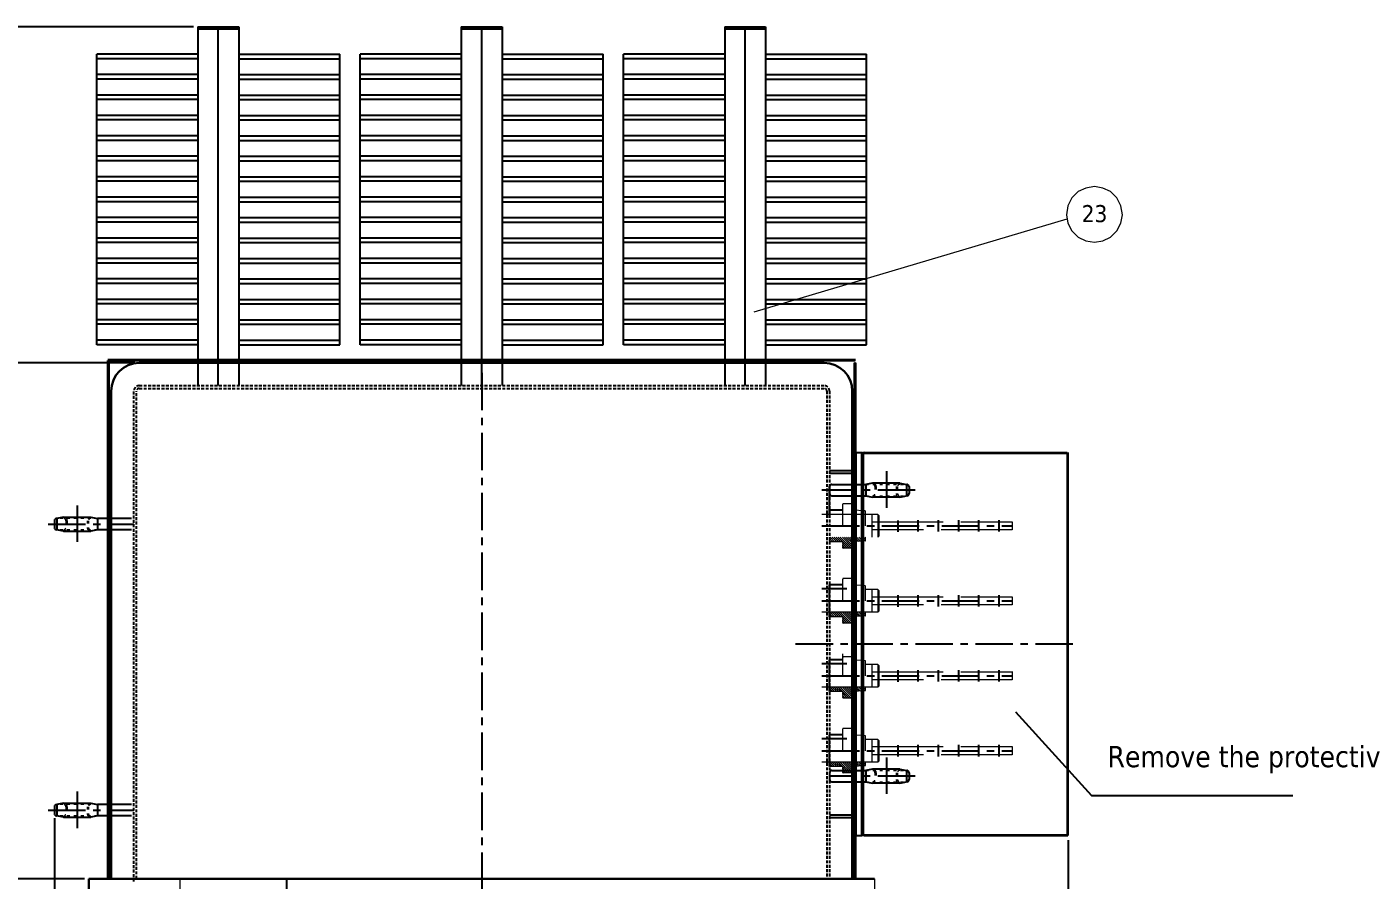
# Model space of a CAD drawing. Header units: millimetres. Extents: x 97339 to 122350, y -311274 to -152040.
# Drawn here: x 110695 to 113657, y -157372 to -155493 of the extents above; entities that cross this region are included whole.
import ezdxf

# ---------------------------------------------------------------- set-up
doc = ezdxf.new("R2010")
doc.units = ezdxf.units.MM
doc.header["$LTSCALE"] = 13
for name, pattern in [('ACAD_ISO02W100', [15, 12, -3]), ('ACAD_ISO03W100', [1.18, 0.47, -0.71]), ('CENTER', [50.8, 31.75, -6.35, 6.35, -6.35]), ('CENTERX2', [101.6, 63.5, -12.7, 12.7, -12.7]), ('DASHED', [0.75, 0.5, -0.25])]:
    doc.linetypes.add(name, pattern=pattern)
doc.layers.get('0').update_dxf_attribs({"color": 1, "linetype": 'CENTER'})
for name, color, linetype in [('1', 4, 'Continuous'), ('4虚线层', 6, 'DASHED'), ('粗实线', 4, 'Continuous')]:
    doc.layers.add(name, color=color, linetype=linetype)
doc.layers.add('标注、文本', color=3, linetype='Continuous', lineweight=25)
doc.layers.add('铁心', color=3, linetype='Continuous', lineweight=0)
doc.styles.get("Standard").update_dxf_attribs({"font": 'gbenor.shx', "bigfont": 'gbcbig.shx'})
doc.styles.add('Tahoma$001', font='tahoma.ttf', dxfattribs={"height": 2.159784})
doc.dimstyles.new('1-15', dxfattribs={"dimscale": 20, "dimtxt": 3.5, "dimasz": 2, "dimexe": 1.5, "dimexo": 0.5, "dimgap": 0.5, "dimtad": 1, "dimtoh": 1, "dimdec": 1, "dimdsep": 46, "dimtxsty": 'Standard', "dimcen": 2.5, "dimclrd": 3, "dimclre": 3, "dimclrt": 3, "dimadec": 0, "dimazin": 2, "dimtfac": 1, "dimtdec": 1, "dimtmove": 0, "dimatfit": 2, "dimfxl": 1, "dimarcsym": 0})

# ---------------------------------------------------------------- blocks, each defined once
blk = doc.blocks.new('*D567')
at = {"layer": 'Defpoints', "color": 0, "transparency": 16777216}
for p in [(110622.7, -157368.6), (110831.1, -157368.6), (110831.1, -157893.6)]:
    blk.add_point(p, dxfattribs=at)
at = {"layer": '标注、文本', "color": 3, "lineweight": -2, "transparency": 16777216}
for p, q in [((110821.1, -157368.6), (110592.7, -157368.6)), ((110622.7, -157853.6), (110622.7, -157408.6)), ((110821.1, -157893.6), (110592.7, -157893.6))]:
    blk.add_line(p, q, dxfattribs=at)
at = {"layer": '标注、文本', "color": 3, "transparency": 16777216}
for points in [[(110616.1, -157408.6), (110629.4, -157408.6), (110622.7, -157368.6)], [(110616.1, -157853.6), (110629.4, -157853.6), (110622.7, -157893.6)]]:
    blk.add_solid(points, dxfattribs=at)
at = {"layer": '标注、文本', "color": 3, "transparency": 16777216, "insert": (110577.7, -157631.1), "char_height": 70, "attachment_point": 5, "rotation": 90}
blk.add_mtext('525', dxfattribs=at)
blk = doc.blocks.new('*D568')
at = {"layer": 'Defpoints', "color": 0, "transparency": 16777216}
for p in [(110622.7, -156232.6), (110942.1, -156232.6), (110831.1, -157368.6)]:
    blk.add_point(p, dxfattribs=at)
at = {"layer": '标注、文本', "color": 3, "lineweight": -2, "transparency": 16777216}
for p, q in [((110932.1, -156232.6), (110592.7, -156232.6)), ((110622.7, -157328.6), (110622.7, -156272.6)), ((110821.1, -157368.6), (110592.7, -157368.6))]:
    blk.add_line(p, q, dxfattribs=at)
at = {"layer": '标注、文本', "color": 3, "transparency": 16777216}
for points in [[(110616.1, -156272.6), (110629.4, -156272.6), (110622.7, -156232.6)], [(110616.1, -157328.6), (110629.4, -157328.6), (110622.7, -157368.6)]]:
    blk.add_solid(points, dxfattribs=at)
at = {"layer": '标注、文本', "color": 3, "transparency": 16777216, "insert": (110577.7, -156800.6), "char_height": 70, "attachment_point": 5, "rotation": 90}
blk.add_mtext('1136', dxfattribs=at)
blk = doc.blocks.new('*D569')
at = {"layer": 'Defpoints', "color": 0, "transparency": 16777216}
for p in [(110436.3, -155492.6), (111071.1, -155492.6), (110831.1, -157893.6)]:
    blk.add_point(p, dxfattribs=at)
at = {"layer": '标注、文本', "color": 3, "lineweight": -2, "transparency": 16777216}
for p, q in [((111061.1, -155492.6), (110406.3, -155492.6)), ((110436.3, -157853.6), (110436.3, -155532.6)), ((110821.1, -157893.6), (110406.3, -157893.6))]:
    blk.add_line(p, q, dxfattribs=at)
at = {"layer": '标注、文本', "color": 3, "transparency": 16777216}
for points in [[(110429.6, -155532.6), (110443, -155532.6), (110436.3, -155492.6)], [(110429.6, -157853.6), (110443, -157853.6), (110436.3, -157893.6)]]:
    blk.add_solid(points, dxfattribs=at)
at = {"layer": '标注、文本', "color": 3, "transparency": 16777216, "insert": (110391.3, -156693.1), "char_height": 70, "attachment_point": 5, "rotation": 90}
blk.add_mtext('2391', dxfattribs=at)
blk = doc.blocks.new('*D573')
at = {"layer": 'Defpoints', "color": 0, "transparency": 16777216}
for p in [(110755.1, -157225.1), (112987.1, -157273.6), (112987.1, -158245.2)]:
    blk.add_point(p, dxfattribs=at)
at = {"layer": '标注、文本', "color": 3, "lineweight": -2, "transparency": 16777216}
for p, q in [((110755.1, -157235.1), (110755.1, -158275.2)), ((112987.1, -157283.6), (112987.1, -158275.2)), ((110795.1, -158245.2), (112947.1, -158245.2))]:
    blk.add_line(p, q, dxfattribs=at)
at = {"layer": '标注、文本', "color": 3, "transparency": 16777216}
for points in [[(110795.1, -158238.6), (110795.1, -158251.9), (110755.1, -158245.2)], [(112947.1, -158238.6), (112947.1, -158251.9), (112987.1, -158245.2)]]:
    blk.add_solid(points, dxfattribs=at)
at = {"layer": '标注、文本', "color": 3, "transparency": 16777216, "insert": (111871.1, -158200.2), "char_height": 70, "attachment_point": 5}
blk.add_mtext('2280', dxfattribs=at)

msp = doc.modelspace()

# ---------------------------------------------------------------- hatches: boundary and pattern name
at = {"linetype": 'ACAD_ISO02W100', "lineweight": 13}
h = msp.add_hatch(dxfattribs=at)
h.set_pattern_fill('ANSI31', color=2, angle=270, style=0)
h.set_pattern_definition([(315, (112145.196, -156307.5034), (2.245064, 2.245064), [])])
edge = h.paths.add_edge_path(flags=0)
edge.add_line((112461.078, -156616.608), (112503.857, -156616.608))
edge.add_line((112503.857, -156616.608), (112541.077, -156616.608))
edge.add_line((112541.077, -156616.608), (112541.077, -156623.673))
edge.add_arc((112540.077, -156623.673), 1, -86.185925, 0, ccw=False)
edge.add_line((112540.143, -156624.671), (112512.01, -156626.546))
edge.add_arc((112512.077, -156627.544), 1, 93.814075, 180)
edge.add_line((112511.077, -156627.544), (112511.077, -156639.609))
edge.add_arc((112510.077, -156639.609), 1, 270, 360, ccw=False)
edge.add_line((112510.077, -156640.609), (112492.077, -156640.609))
edge.add_arc((112492.077, -156639.609), 1, 180, 270, ccw=False)
edge.add_line((112491.077, -156639.609), (112491.077, -156637.124))
edge.add_line((112491.077, -156637.124), (112492.014, -156636.21))
edge.add_line((112492.014, -156636.21), (112491.077, -156635.383))
edge.add_line((112491.077, -156635.383), (112491.077, -156633.142))
edge.add_line((112491.077, -156633.142), (112492.014, -156632.228))
edge.add_line((112492.014, -156632.228), (112491.077, -156631.401))
edge.add_line((112491.077, -156631.401), (112491.077, -156630.205))
edge.add_line((112491.077, -156630.205), (112492.014, -156629.291))
edge.add_line((112492.014, -156629.291), (112491.077, -156628.464))
edge.add_line((112491.077, -156628.464), (112491.077, -156627.609))
edge.add_arc((112490.077, -156627.609), 1, 0.000001, 90)
edge.add_line((112490.077, -156626.609), (112462.079, -156626.609))
edge.add_arc((112462.079, -156625.609), 1, 180.00291, 270.00291, ccw=False)
edge.add_line((112461.079, -156625.609), (112461.078, -156616.608))
h = msp.add_hatch(dxfattribs=at)
h.set_pattern_fill('ANSI31', color=2, angle=270, style=0)
h.set_pattern_definition([(315, (112145.196, -156472.5034), (2.245064, 2.245064), [])])
edge = h.paths.add_edge_path(flags=0)
edge.add_line((112461.078, -156781.608), (112503.857, -156781.608))
edge.add_line((112503.857, -156781.608), (112541.077, -156781.608))
edge.add_line((112541.077, -156781.608), (112541.077, -156788.673))
edge.add_arc((112540.077, -156788.673), 1, -86.185925, 0, ccw=False)
edge.add_line((112540.143, -156789.671), (112512.01, -156791.546))
edge.add_arc((112512.077, -156792.544), 1, 93.814075, 180)
edge.add_line((112511.077, -156792.544), (112511.077, -156804.609))
edge.add_arc((112510.077, -156804.609), 1, 270, 360, ccw=False)
edge.add_line((112510.077, -156805.609), (112492.077, -156805.609))
edge.add_arc((112492.077, -156804.609), 1, 180, 270, ccw=False)
edge.add_line((112491.077, -156804.609), (112491.077, -156802.124))
edge.add_line((112491.077, -156802.124), (112492.014, -156801.21))
edge.add_line((112492.014, -156801.21), (112491.077, -156800.383))
edge.add_line((112491.077, -156800.383), (112491.077, -156798.142))
edge.add_line((112491.077, -156798.142), (112492.014, -156797.228))
edge.add_line((112492.014, -156797.228), (112491.077, -156796.401))
edge.add_line((112491.077, -156796.401), (112491.077, -156795.205))
edge.add_line((112491.077, -156795.205), (112492.014, -156794.291))
edge.add_line((112492.014, -156794.291), (112491.077, -156793.464))
edge.add_line((112491.077, -156793.464), (112491.077, -156792.609))
edge.add_arc((112490.077, -156792.609), 1, 0.000001, 90)
edge.add_line((112490.077, -156791.609), (112462.079, -156791.609))
edge.add_arc((112462.079, -156790.609), 1, 180.00291, 270.00291, ccw=False)
edge.add_line((112461.079, -156790.609), (112461.078, -156781.608))
h = msp.add_hatch(dxfattribs=at)
h.set_pattern_fill('ANSI31', color=2, angle=270, style=0)
h.set_pattern_definition([(315, (112145.196, -156637.5034), (2.245064, 2.245064), [])])
edge = h.paths.add_edge_path(flags=0)
edge.add_line((112461.078, -156946.608), (112503.857, -156946.608))
edge.add_line((112503.857, -156946.608), (112541.077, -156946.608))
edge.add_line((112541.077, -156946.608), (112541.077, -156953.673))
edge.add_arc((112540.077, -156953.673), 1, -86.185925, 0, ccw=False)
edge.add_line((112540.143, -156954.671), (112512.01, -156956.546))
edge.add_arc((112512.077, -156957.544), 1, 93.814075, 180)
edge.add_line((112511.077, -156957.544), (112511.077, -156969.609))
edge.add_arc((112510.077, -156969.609), 1, 270, 360, ccw=False)
edge.add_line((112510.077, -156970.609), (112492.077, -156970.609))
edge.add_arc((112492.077, -156969.609), 1, 180, 270, ccw=False)
edge.add_line((112491.077, -156969.609), (112491.077, -156967.124))
edge.add_line((112491.077, -156967.124), (112492.014, -156966.21))
edge.add_line((112492.014, -156966.21), (112491.077, -156965.383))
edge.add_line((112491.077, -156965.383), (112491.077, -156963.142))
edge.add_line((112491.077, -156963.142), (112492.014, -156962.228))
edge.add_line((112492.014, -156962.228), (112491.077, -156961.401))
edge.add_line((112491.077, -156961.401), (112491.077, -156960.205))
edge.add_line((112491.077, -156960.205), (112492.014, -156959.291))
edge.add_line((112492.014, -156959.291), (112491.077, -156958.464))
edge.add_line((112491.077, -156958.464), (112491.077, -156957.609))
edge.add_arc((112490.077, -156957.609), 1, 0.000001, 90)
edge.add_line((112490.077, -156956.609), (112462.079, -156956.609))
edge.add_arc((112462.079, -156955.609), 1, 180.00291, 270.00291, ccw=False)
edge.add_line((112461.079, -156955.609), (112461.078, -156946.608))
h = msp.add_hatch(dxfattribs=at)
h.set_pattern_fill('ANSI31', color=2, angle=270, style=0)
h.set_pattern_definition([(315, (112145.196, -156802.5034), (2.245064, 2.245064), [])])
edge = h.paths.add_edge_path(flags=0)
edge.add_line((112461.078, -157111.608), (112503.857, -157111.608))
edge.add_line((112503.857, -157111.608), (112541.077, -157111.608))
edge.add_line((112541.077, -157111.608), (112541.077, -157118.673))
edge.add_arc((112540.077, -157118.673), 1, -86.185925, 0, ccw=False)
edge.add_line((112540.143, -157119.671), (112512.01, -157121.546))
edge.add_arc((112512.077, -157122.544), 1, 93.814075, 180)
edge.add_line((112511.077, -157122.544), (112511.077, -157134.609))
edge.add_arc((112510.077, -157134.609), 1, 270, 360, ccw=False)
edge.add_line((112510.077, -157135.609), (112492.077, -157135.609))
edge.add_arc((112492.077, -157134.609), 1, 180, 270, ccw=False)
edge.add_line((112491.077, -157134.609), (112491.077, -157132.124))
edge.add_line((112491.077, -157132.124), (112492.014, -157131.21))
edge.add_line((112492.014, -157131.21), (112491.077, -157130.383))
edge.add_line((112491.077, -157130.383), (112491.077, -157128.142))
edge.add_line((112491.077, -157128.142), (112492.014, -157127.228))
edge.add_line((112492.014, -157127.228), (112491.077, -157126.401))
edge.add_line((112491.077, -157126.401), (112491.077, -157125.205))
edge.add_line((112491.077, -157125.205), (112492.014, -157124.291))
edge.add_line((112492.014, -157124.291), (112491.077, -157123.464))
edge.add_line((112491.077, -157123.464), (112491.077, -157122.609))
edge.add_arc((112490.077, -157122.609), 1, 0.000001, 90)
edge.add_line((112490.077, -157121.609), (112462.079, -157121.609))
edge.add_arc((112462.079, -157120.609), 1, 180.00291, 270.00291, ccw=False)
edge.add_line((112461.079, -157120.609), (112461.078, -157111.608))

# ---------------------------------------------------------------- linework, layer by layer
at = {"ltscale": 2}
for p, q in [((111116.078, -156282.602), (111116.078, -155492.62)), ((111696.078, -156282.602), (111696.078, -155492.62)), ((112276.078, -156282.602), (112276.078, -155492.62))]:
    msp.add_line(p, q, dxfattribs=at)
at = {"color": 2, "linetype": 'ACAD_ISO02W100', "lineweight": 13}
for p, q in [((112491.077, -156591.608), (112491.077, -156543.609)), ((112510.077, -156542.609), (112492.077, -156542.609)), ((112511.077, -156555.673), (112511.077, -156543.609)), ((112568.077, -156566.609), (112445.078, -156566.608)), ((112540.143, -156558.546), (112512.01, -156556.671)), ((112541.077, -156591.632), (112541.077, -156559.544)), ((112568.077, -156566.609), (112541.077, -156566.609)), ((112556.077, -156616.61), (112556.077, -156566.609)), ((112568.077, -156566.609), (112568.068, -156616.609)), ((112568.077, -156566.609), (112571.077, -156569.609)), ((112568.077, -156571.611), (112568.077, -156611.611)), ((112571.068, -156613.609), (112571.077, -156569.609)), ((112556.077, -156600.575), (112556.077, -156582.575)), ((112556.077, -156582.575), (112864.077, -156582.575)), ((112864.077, -156600.544), (112556.077, -156600.575)), ((112864.077, -156582.553), (112864.077, -156600.553)), ((112490.077, -156626.609), (112462.079, -156626.609)), ((112491.077, -156628.464), (112491.077, -156627.609)), ((112491.077, -156628.464), (112492.014, -156629.291)), ((112492.014, -156629.291), (112491.077, -156630.205)), ((112491.077, -156631.401), (112491.077, -156630.205)), ((112491.077, -156631.401), (112492.014, -156632.228)), ((112492.014, -156632.228), (112491.077, -156633.142)), ((112491.077, -156635.383), (112491.077, -156633.142)), ((112511.077, -156639.609), (112511.077, -156627.544)), ((112540.143, -156624.671), (112512.01, -156626.546)), ((112541.077, -156623.673), (112541.077, -156616.608)), ((112568.068, -156616.609), (112571.068, -156613.609)), ((112491.077, -156635.383), (112492.014, -156636.21)), ((112492.014, -156636.21), (112491.077, -156637.124)), ((112491.077, -156639.609), (112491.077, -156637.124)), ((112510.077, -156640.609), (112492.077, -156640.609)), ((112491.077, -156756.608), (112491.077, -156708.609)), ((112510.077, -156707.609), (112492.077, -156707.609)), ((112511.077, -156720.673), (112511.077, -156708.609)), ((112540.143, -156723.546), (112512.01, -156721.671)), ((112541.077, -156756.632), (112541.077, -156724.544)), ((112568.077, -156731.609), (112541.077, -156731.609)), ((112556.077, -156781.61), (112556.077, -156731.609)), ((112556.077, -156765.575), (112556.077, -156747.575)), ((112556.077, -156747.575), (112864.077, -156747.575)), ((112568.077, -156731.609), (112568.068, -156781.609)), ((112568.077, -156731.609), (112571.077, -156734.609)), ((112568.077, -156736.611), (112568.077, -156776.611)), ((112571.068, -156778.609), (112571.077, -156734.609)), ((112864.077, -156747.553), (112864.077, -156765.553)), ((112568.077, -156781.609), (112445.078, -156781.608)), ((112541.077, -156788.673), (112541.077, -156781.608)), ((112864.077, -156765.544), (112556.077, -156765.575)), ((112568.068, -156781.609), (112571.068, -156778.609)), ((112490.077, -156791.609), (112462.079, -156791.609)), ((112491.077, -156793.464), (112491.077, -156792.609)), ((112491.077, -156793.464), (112492.014, -156794.291)), ((112492.014, -156794.291), (112491.077, -156795.205)), ((112491.077, -156796.401), (112491.077, -156795.205)), ((112491.077, -156796.401), (112492.014, -156797.228)), ((112492.014, -156797.228), (112491.077, -156798.142)), ((112491.077, -156800.383), (112491.077, -156798.142)), ((112491.077, -156800.383), (112492.014, -156801.21)), ((112492.014, -156801.21), (112491.077, -156802.124)), ((112491.077, -156804.609), (112491.077, -156802.124)), ((112510.077, -156805.609), (112492.077, -156805.609)), ((112511.077, -156804.609), (112511.077, -156792.544)), ((112540.143, -156789.671), (112512.01, -156791.546)), ((112491.077, -156921.608), (112491.077, -156873.609)), ((112510.077, -156880.109), (112492.077, -156880.109)), ((112511.077, -156885.673), (112511.077, -156873.609)), ((112540.143, -156888.546), (112512.01, -156886.671)), ((112541.077, -156921.632), (112541.077, -156889.544)), ((112568.077, -156896.609), (112541.077, -156896.609)), ((112556.077, -156946.61), (112556.077, -156896.609)), ((112568.077, -156896.609), (112568.068, -156946.609)), ((112568.077, -156896.609), (112571.077, -156899.609)), ((112571.068, -156943.609), (112571.077, -156899.609)), ((112556.077, -156930.575), (112556.077, -156912.575)), ((112556.077, -156912.575), (112864.077, -156912.575)), ((112568.077, -156901.611), (112568.077, -156941.611)), ((112864.077, -156912.553), (112864.077, -156930.553)), ((112568.077, -156946.609), (112445.078, -156946.608)), ((112490.077, -156956.609), (112462.079, -156956.609)), ((112491.077, -156958.464), (112491.077, -156957.609)), ((112491.077, -156958.464), (112492.014, -156959.291)), ((112492.014, -156959.291), (112491.077, -156960.205)), ((112511.077, -156969.609), (112511.077, -156957.544)), ((112540.143, -156954.671), (112512.01, -156956.546)), ((112541.077, -156953.673), (112541.077, -156946.608)), ((112864.077, -156930.544), (112556.077, -156930.575)), ((112568.068, -156946.609), (112571.068, -156943.609)), ((112491.077, -156961.401), (112491.077, -156960.205)), ((112491.077, -156961.401), (112492.014, -156962.228)), ((112492.014, -156962.228), (112491.077, -156963.142)), ((112491.077, -156965.383), (112491.077, -156963.142)), ((112491.077, -156965.383), (112492.014, -156966.21)), ((112492.014, -156966.21), (112491.077, -156967.124)), ((112491.077, -156969.609), (112491.077, -156967.124)), ((112510.077, -156970.609), (112492.077, -156970.609)), ((112491.077, -157086.608), (112491.077, -157038.609)), ((112510.077, -157037.609), (112492.077, -157037.609)), ((112511.077, -157050.673), (112511.077, -157038.609)), ((112540.143, -157053.546), (112512.01, -157051.671)), ((112541.077, -157086.632), (112541.077, -157054.544)), ((112568.077, -157061.609), (112541.077, -157061.609)), ((112556.077, -157111.61), (112556.077, -157061.609)), ((112556.077, -157095.575), (112556.077, -157077.575)), ((112556.077, -157077.575), (112864.077, -157077.575)), ((112568.077, -157061.609), (112568.068, -157111.609)), ((112568.077, -157061.609), (112571.077, -157064.609)), ((112568.077, -157066.611), (112568.077, -157106.611)), ((112571.068, -157108.609), (112571.077, -157064.609)), ((112864.077, -157077.553), (112864.077, -157095.553)), ((112864.077, -157095.544), (112556.077, -157095.575)), ((112568.077, -157111.609), (112445.078, -157111.608)), ((112490.077, -157121.609), (112462.079, -157121.609)), ((112491.077, -157123.464), (112491.077, -157122.609)), ((112491.077, -157123.464), (112492.014, -157124.291)), ((112492.014, -157124.291), (112491.077, -157125.205)), ((112491.077, -157126.401), (112491.077, -157125.205)), ((112491.077, -157126.401), (112492.014, -157127.228)), ((112492.014, -157127.228), (112491.077, -157128.142)), ((112491.077, -157130.383), (112491.077, -157128.142)), ((112491.077, -157130.383), (112492.014, -157131.21)), ((112492.014, -157131.21), (112491.077, -157132.124)), ((112491.077, -157134.609), (112491.077, -157132.124)), ((112510.077, -157135.609), (112492.077, -157135.609)), ((112511.077, -157134.609), (112511.077, -157122.544)), ((112540.143, -157119.671), (112512.01, -157121.546)), ((112541.077, -157118.673), (112541.077, -157111.608)), ((112568.068, -157111.609), (112571.068, -157108.609)), ((111031.078, -157368.602), (111031.078, -157433.602)), ((112561.078, -157368.602), (112561.078, -157433.602))]:
    msp.add_line(p, q, dxfattribs=at)
for centre, start, end in [((112492.077, -156543.609), 90, 180), ((112510.077, -156543.609), 0, 90), ((112512.077, -156555.673), 180, 266.185925), ((112540.077, -156559.544), 0, 86.185925), ((112490.077, -156627.609), 0.000001, 90), ((112512.077, -156627.544), 93.814075, 180), ((112540.077, -156623.673), 273.814075, 0), ((112492.077, -156639.609), 180, 270), ((112510.077, -156639.609), 270, 0), ((112492.077, -156708.609), 90, 180), ((112510.077, -156708.609), 0, 90), ((112512.077, -156720.673), 180, 266.185925), ((112540.077, -156724.544), 0, 86.185925), ((112490.077, -156792.609), 0.000001, 90), ((112492.077, -156804.609), 180, 270), ((112510.077, -156804.609), 270, 0), ((112512.077, -156792.544), 93.814075, 180), ((112540.077, -156788.673), 273.814075, 0), ((112492.077, -156881.109), 90, 180), ((112510.077, -156881.109), 0, 90), ((112512.077, -156885.673), 180, 266.185925), ((112540.077, -156889.544), 0, 86.185925), ((112490.077, -156957.609), 0.000001, 90), ((112512.077, -156957.544), 93.814075, 180), ((112540.077, -156953.673), 273.814075, 0), ((112492.077, -156969.609), 180, 270), ((112510.077, -156969.609), 270, 0), ((112492.077, -157038.609), 90, 180), ((112510.077, -157038.609), 0, 90), ((112512.077, -157050.673), 180, 266.185925), ((112540.077, -157054.544), 0, 86.185925), ((112490.077, -157122.609), 0.000001, 90), ((112492.077, -157134.609), 180, 270), ((112510.077, -157134.609), 270, 0), ((112512.077, -157122.544), 93.814075, 180), ((112540.077, -157118.673), 273.814075, 0)]:
    msp.add_arc(centre, 1, start, end, dxfattribs=at)
at = {"layer": '1', "ltscale": 8}
for p, q in [((111071.078, -155492.62), (111071.078, -156282.602)), ((111071.078, -155492.62), (111161.078, -155492.62)), ((111071.078, -155496.62), (111161.078, -155496.62)), ((111161.078, -155492.62), (111161.078, -156282.602)), ((111651.078, -155492.62), (111651.078, -156282.602)), ((111651.078, -155492.62), (111741.078, -155492.62)), ((111651.078, -155496.62), (111741.078, -155496.62)), ((111741.078, -155492.62), (111741.078, -156282.602)), ((112231.078, -155492.62), (112231.078, -156282.602)), ((112231.078, -155492.62), (112321.078, -155492.62)), ((112231.078, -155496.62), (112321.078, -155496.62)), ((112321.078, -155492.62), (112321.078, -156282.602)), ((110848.578, -156192.62), (110848.578, -155552.62)), ((111071.078, -155552.62), (110848.578, -155552.62)), ((111071.078, -155562.62), (110848.578, -155562.62)), ((111161.078, -155552.62), (111383.578, -155552.62)), ((111161.078, -155562.62), (111383.578, -155562.62)), ((111383.578, -156192.62), (111383.578, -155552.62)), ((111428.578, -156192.62), (111428.578, -155552.62)), ((111651.078, -155552.62), (111428.578, -155552.62)), ((111651.078, -155562.62), (111428.578, -155562.62)), ((111741.078, -155552.62), (111963.578, -155552.62)), ((111741.078, -155562.62), (111963.578, -155562.62)), ((111963.578, -156192.62), (111963.578, -155552.62)), ((112008.578, -156192.62), (112008.578, -155552.62)), ((112231.078, -155552.62), (112008.578, -155552.62)), ((112231.078, -155562.62), (112008.578, -155562.62)), ((112321.078, -155552.62), (112543.578, -155552.62)), ((112321.078, -155562.62), (112543.578, -155562.62)), ((112543.578, -156192.62), (112543.578, -155552.62)), ((111071.078, -155597.62), (110848.578, -155597.62)), ((111071.078, -155607.62), (110848.578, -155607.62)), ((111161.078, -155597.62), (111383.578, -155597.62)), ((111161.078, -155607.62), (111383.578, -155607.62)), ((111651.078, -155597.62), (111428.578, -155597.62)), ((111651.078, -155607.62), (111428.578, -155607.62)), ((111741.078, -155597.62), (111963.578, -155597.62)), ((111741.078, -155607.62), (111963.578, -155607.62)), ((112231.078, -155597.62), (112008.578, -155597.62)), ((112231.078, -155607.62), (112008.578, -155607.62)), ((112321.078, -155597.62), (112543.578, -155597.62)), ((112321.078, -155607.62), (112543.578, -155607.62)), ((111071.078, -155642.62), (110848.578, -155642.62)), ((111071.078, -155652.62), (110848.578, -155652.62)), ((111161.078, -155642.62), (111383.578, -155642.62)), ((111161.078, -155652.62), (111383.578, -155652.62)), ((111651.078, -155642.62), (111428.578, -155642.62)), ((111651.078, -155652.62), (111428.578, -155652.62)), ((111741.078, -155642.62), (111963.578, -155642.62)), ((111741.078, -155652.62), (111963.578, -155652.62)), ((112231.078, -155642.62), (112008.578, -155642.62)), ((112231.078, -155652.62), (112008.578, -155652.62)), ((112321.078, -155642.62), (112543.578, -155642.62)), ((112321.078, -155652.62), (112543.578, -155652.62)), ((111071.078, -155687.62), (110848.578, -155687.62)), ((111071.078, -155697.62), (110848.578, -155697.62)), ((111161.078, -155687.62), (111383.578, -155687.62)), ((111161.078, -155697.62), (111383.578, -155697.62)), ((111651.078, -155687.62), (111428.578, -155687.62)), ((111651.078, -155697.62), (111428.578, -155697.62)), ((111741.078, -155687.62), (111963.578, -155687.62)), ((111741.078, -155697.62), (111963.578, -155697.62)), ((112231.078, -155687.62), (112008.578, -155687.62)), ((112231.078, -155697.62), (112008.578, -155697.62)), ((112321.078, -155687.62), (112543.578, -155687.62)), ((112321.078, -155697.62), (112543.578, -155697.62)), ((111071.078, -155732.62), (110848.578, -155732.62)), ((111071.078, -155742.62), (110848.578, -155742.62)), ((111161.078, -155732.62), (111383.578, -155732.62)), ((111161.078, -155742.62), (111383.578, -155742.62)), ((111651.078, -155732.62), (111428.578, -155732.62)), ((111651.078, -155742.62), (111428.578, -155742.62)), ((111741.078, -155732.62), (111963.578, -155732.62)), ((111741.078, -155742.62), (111963.578, -155742.62)), ((112231.078, -155732.62), (112008.578, -155732.62)), ((112231.078, -155742.62), (112008.578, -155742.62)), ((112321.078, -155732.62), (112543.578, -155732.62)), ((112321.078, -155742.62), (112543.578, -155742.62)), ((111071.078, -155777.62), (110848.578, -155777.62)), ((111071.078, -155787.62), (110848.578, -155787.62)), ((111161.078, -155777.62), (111383.578, -155777.62)), ((111161.078, -155787.62), (111383.578, -155787.62)), ((111651.078, -155777.62), (111428.578, -155777.62)), ((111651.078, -155787.62), (111428.578, -155787.62)), ((111741.078, -155777.62), (111963.578, -155777.62)), ((111741.078, -155787.62), (111963.578, -155787.62)), ((112231.078, -155777.62), (112008.578, -155777.62)), ((112231.078, -155787.62), (112008.578, -155787.62)), ((112321.078, -155777.62), (112543.578, -155777.62)), ((112321.078, -155787.62), (112543.578, -155787.62)), ((111071.078, -155822.62), (110848.578, -155822.62)), ((111071.078, -155832.62), (110848.578, -155832.62)), ((111161.078, -155822.62), (111383.578, -155822.62)), ((111161.078, -155832.62), (111383.578, -155832.62)), ((111651.078, -155822.62), (111428.578, -155822.62)), ((111651.078, -155832.62), (111428.578, -155832.62)), ((111741.078, -155822.62), (111963.578, -155822.62)), ((111741.078, -155832.62), (111963.578, -155832.62)), ((112231.078, -155822.62), (112008.578, -155822.62)), ((112231.078, -155832.62), (112008.578, -155832.62)), ((112321.078, -155822.62), (112543.578, -155822.62)), ((112321.078, -155832.62), (112543.578, -155832.62)), ((111071.078, -155867.62), (110848.578, -155867.62)), ((111071.078, -155877.62), (110848.578, -155877.62)), ((111161.078, -155867.62), (111383.578, -155867.62)), ((111161.078, -155877.62), (111383.578, -155877.62)), ((111651.078, -155867.62), (111428.578, -155867.62)), ((111651.078, -155877.62), (111428.578, -155877.62)), ((111741.078, -155867.62), (111963.578, -155867.62)), ((111741.078, -155877.62), (111963.578, -155877.62)), ((112231.078, -155867.62), (112008.578, -155867.62)), ((112231.078, -155877.62), (112008.578, -155877.62)), ((112321.078, -155867.62), (112543.578, -155867.62)), ((112321.078, -155877.62), (112543.578, -155877.62)), ((111071.078, -155912.62), (110848.578, -155912.62)), ((111071.078, -155922.62), (110848.578, -155922.62)), ((111161.078, -155912.62), (111383.578, -155912.62)), ((111161.078, -155922.62), (111383.578, -155922.62)), ((111651.078, -155912.62), (111428.578, -155912.62)), ((111651.078, -155922.62), (111428.578, -155922.62)), ((111741.078, -155912.62), (111963.578, -155912.62)), ((111741.078, -155922.62), (111963.578, -155922.62)), ((112231.078, -155912.62), (112008.578, -155912.62)), ((112231.078, -155922.62), (112008.578, -155922.62)), ((112321.078, -155912.62), (112543.578, -155912.62)), ((112321.078, -155922.62), (112543.578, -155922.62)), ((111071.078, -155957.62), (110848.578, -155957.62)), ((111071.078, -155967.62), (110848.578, -155967.62)), ((111161.078, -155957.62), (111383.578, -155957.62)), ((111161.078, -155967.62), (111383.578, -155967.62)), ((111651.078, -155957.62), (111428.578, -155957.62)), ((111651.078, -155967.62), (111428.578, -155967.62)), ((111741.078, -155957.62), (111963.578, -155957.62)), ((111741.078, -155967.62), (111963.578, -155967.62)), ((112231.078, -155957.62), (112008.578, -155957.62)), ((112231.078, -155967.62), (112008.578, -155967.62)), ((112321.078, -155957.62), (112543.578, -155957.62)), ((112321.078, -155967.62), (112543.578, -155967.62)), ((111071.078, -156002.62), (110848.578, -156002.62)), ((111161.078, -156002.62), (111383.578, -156002.62)), ((111651.078, -156002.62), (111428.578, -156002.62)), ((111741.078, -156002.62), (111963.578, -156002.62)), ((112231.078, -156002.62), (112008.578, -156002.62)), ((112321.078, -156002.62), (112543.578, -156002.62)), ((111071.078, -156012.62), (110848.578, -156012.62)), ((111161.078, -156012.62), (111383.578, -156012.62)), ((111651.078, -156012.62), (111428.578, -156012.62)), ((111741.078, -156012.62), (111963.578, -156012.62)), ((112231.078, -156012.62), (112008.578, -156012.62)), ((112321.078, -156012.62), (112543.578, -156012.62)), ((111071.078, -156047.62), (110848.578, -156047.62)), ((111071.078, -156057.62), (110848.578, -156057.62)), ((111161.078, -156047.62), (111383.578, -156047.62)), ((111161.078, -156057.62), (111383.578, -156057.62)), ((111651.078, -156047.62), (111428.578, -156047.62)), ((111651.078, -156057.62), (111428.578, -156057.62)), ((111741.078, -156047.62), (111963.578, -156047.62)), ((111741.078, -156057.62), (111963.578, -156057.62)), ((112231.078, -156047.62), (112008.578, -156047.62)), ((112231.078, -156057.62), (112008.578, -156057.62)), ((112321.078, -156047.62), (112543.578, -156047.62)), ((112321.078, -156057.62), (112543.578, -156057.62)), ((111071.078, -156092.62), (110848.578, -156092.62)), ((111161.078, -156092.62), (111383.578, -156092.62)), ((111651.078, -156092.62), (111428.578, -156092.62)), ((111741.078, -156092.62), (111963.578, -156092.62)), ((112231.078, -156092.62), (112008.578, -156092.62)), ((112321.078, -156092.62), (112543.578, -156092.62)), ((111071.078, -156102.62), (110848.578, -156102.62)), ((111161.078, -156102.62), (111383.578, -156102.62)), ((111651.078, -156102.62), (111428.578, -156102.62)), ((111741.078, -156102.62), (111963.578, -156102.62)), ((112231.078, -156102.62), (112008.578, -156102.62)), ((112321.078, -156102.62), (112543.578, -156102.62)), ((111071.078, -156137.62), (110848.578, -156137.62)), ((111071.078, -156147.62), (110848.578, -156147.62)), ((111161.078, -156137.62), (111383.578, -156137.62)), ((111161.078, -156147.62), (111383.578, -156147.62)), ((111651.078, -156137.62), (111428.578, -156137.62)), ((111651.078, -156147.62), (111428.578, -156147.62)), ((111741.078, -156137.62), (111963.578, -156137.62)), ((111741.078, -156147.62), (111963.578, -156147.62)), ((112231.078, -156137.62), (112008.578, -156137.62)), ((112231.078, -156147.62), (112008.578, -156147.62)), ((112321.078, -156137.62), (112543.578, -156137.62)), ((112321.078, -156147.62), (112543.578, -156147.62)), ((111071.078, -156182.62), (110848.578, -156182.62)), ((111161.078, -156182.62), (111383.578, -156182.62)), ((111651.078, -156182.62), (111428.578, -156182.62)), ((111741.078, -156182.62), (111963.578, -156182.62)), ((112231.078, -156182.62), (112008.578, -156182.62)), ((112321.078, -156182.62), (112543.578, -156182.62)), ((111071.078, -156192.62), (110848.578, -156192.62)), ((111161.078, -156192.62), (111383.578, -156192.62)), ((111651.078, -156192.62), (111428.578, -156192.62)), ((111741.078, -156192.62), (111963.578, -156192.62)), ((112231.078, -156192.62), (112008.578, -156192.62)), ((112321.078, -156192.62), (112543.578, -156192.62))]:
    msp.add_line(p, q, dxfattribs=at)
at = {"layer": '1', "color": 1, "linetype": 'CENTERX2', "lineweight": -3, "ltscale": 0.1}
for p, q in [((111696.078, -156254.243), (111696.078, -157423.896)), ((112587.069, -156471.266), (112587.069, -156551.959)), ((112445.078, -156512.105), (112500.372, -156512.105)), ((112650.69, -156512.602), (112462.078, -156512.602)), ((110805.086, -156546.266), (110805.086, -156626.959)), ((110741.465, -156587.602), (110930.078, -156587.602)), ((112445.078, -156591.603), (112864.077, -156591.578)), ((112612.987, -156604.618), (112612.987, -156579.358)), ((112657.487, -156604.237), (112657.487, -156578.977)), ((112701.987, -156604.237), (112701.987, -156578.977)), ((112746.487, -156604.237), (112746.487, -156578.977)), ((112790.987, -156604.237), (112790.987, -156578.977)), ((112835.487, -156604.237), (112835.487, -156578.977)), ((112445.078, -156729.605), (112500.372, -156729.605)), ((112612.987, -156769.618), (112612.987, -156744.358)), ((112657.487, -156769.237), (112657.487, -156743.977)), ((112701.987, -156769.237), (112701.987, -156743.977)), ((112746.487, -156769.237), (112746.487, -156743.977)), ((112790.987, -156769.237), (112790.987, -156743.977)), ((112835.487, -156769.237), (112835.487, -156743.977)), ((112445.078, -156756.603), (112864.077, -156756.578)), ((112387.078, -156851.602), (113000.296, -156851.602)), ((112445.078, -156894.605), (112500.372, -156894.605)), ((112445.078, -156921.603), (112864.077, -156921.578)), ((112612.987, -156934.618), (112612.987, -156909.358)), ((112657.487, -156934.237), (112657.487, -156908.977)), ((112701.987, -156934.237), (112701.987, -156908.977)), ((112746.487, -156934.237), (112746.487, -156908.977)), ((112790.987, -156934.237), (112790.987, -156908.977)), ((112835.487, -156934.237), (112835.487, -156908.977)), ((112445.078, -157059.605), (112500.372, -157059.605)), ((112612.987, -157099.618), (112612.987, -157074.358)), ((112657.487, -157099.237), (112657.487, -157073.977)), ((112701.987, -157099.237), (112701.987, -157073.977)), ((112746.487, -157099.237), (112746.487, -157073.977)), ((112790.987, -157099.237), (112790.987, -157073.977)), ((112835.487, -157099.237), (112835.487, -157073.977)), ((112445.078, -157086.603), (112864.077, -157086.578)), ((112587.069, -157101.266), (112587.069, -157181.959)), ((112650.69, -157142.602), (112462.078, -157142.602)), ((110805.086, -157176.266), (110805.086, -157256.959)), ((110741.465, -157217.602), (110930.078, -157217.602)), ((111266.078, -157368.602), (111266.078, -157423.896))]:
    msp.add_line(p, q, dxfattribs=at)
at = {"layer": '4虚线层'}
for p, q in [((110930.078, -157374.602), (110930.078, -156294.602)), ((110936.078, -157368.602), (110936.078, -156294.602)), ((110942.078, -156282.602), (112450.078, -156282.602)), ((110942.078, -156288.602), (112450.078, -156288.602)), ((112456.078, -156294.602), (112456.078, -157368.602)), ((112462.078, -156294.602), (112462.078, -157368.602)), ((112491.078, -157368.602), (110901.078, -157368.602)), ((112456.078, -157368.602), (110936.078, -157368.602))]:
    msp.add_line(p, q, dxfattribs=at)
for centre, radius, start, end in [((110942.078, -156294.602), 12, 90, 180), ((110942.078, -156294.602), 6, 90, 180), ((112450.078, -156294.602), 12, 0, 90), ((112450.078, -156294.602), 6, 0, 90)]:
    msp.add_arc(centre, radius, start, end, dxfattribs=at)
at = {"layer": '标注、文本', "color": 4, "lineweight": 30}
for p, q in [((112519.078, -156225.602), (110873.078, -156225.602)), ((110873.078, -156227.602), (110873.078, -157368.602)), ((112517.078, -156227.602), (110873.078, -156227.602)), ((110875.078, -156227.602), (110875.078, -157368.602)), ((112450.078, -156232.602), (110942.078, -156232.602)), ((112519.078, -156232.602), (112517.078, -156232.602)), ((112517.078, -156232.602), (112517.078, -157368.602)), ((112519.078, -156232.602), (112519.078, -157368.602)), ((110880.078, -156294.602), (110880.078, -157368.602)), ((112512.078, -156294.602), (112512.078, -157368.602)), ((110831.078, -157368.602), (112561.078, -157368.602)), ((110831.078, -157368.602), (110831.078, -157433.602))]:
    msp.add_line(p, q, dxfattribs=at)
at = {"layer": '标注、文本'}
for p, q in [((112520.078, -156429.602), (112520.078, -157273.602)), ((112520.078, -156429.602), (112532.078, -156429.602)), ((112532.078, -156429.602), (112532.078, -157273.602)), ((112532.078, -156429.602), (112534.078, -156429.602)), ((112534.078, -156429.602), (112534.078, -157269.602)), ((112534.078, -156433.602), (112534.078, -156429.602)), ((112536.078, -156429.602), (112536.078, -157269.602)), ((112538.078, -156429.602), (112985.078, -156429.602)), ((112538.078, -156431.602), (112985.078, -156431.602)), ((112985.078, -156429.602), (112985.078, -157273.602)), ((112987.078, -156429.602), (112987.078, -157273.602)), ((112462.078, -156469.602), (112520.078, -156469.602)), ((112462.078, -156475.602), (112520.078, -156475.602)), ((112462.079, -156574.109), (112462.077, -156504.109)), ((112462.078, -156505.102), (112462.078, -156520.102)), ((112467.078, -156500.102), (112541.82, -156500.102)), ((112556.82, -156497.102), (112541.82, -156500.102)), ((112541.82, -156500.102), (112541.82, -156525.102)), ((112616.82, -156497.102), (112556.82, -156497.102)), ((112616.82, -156497.102), (112631.82, -156500.102)), ((112631.82, -156500.102), (112631.82, -156525.102)), ((112637.06, -156505.102), (112637.06, -156520.102)), ((112467.078, -156525.102), (112541.82, -156525.102)), ((112541.82, -156525.102), (112556.82, -156528.102)), ((112616.82, -156528.102), (112556.82, -156528.102)), ((112616.82, -156528.102), (112631.82, -156525.102)), ((110775.336, -156572.102), (110760.336, -156575.102)), ((110775.336, -156572.102), (110835.336, -156572.102)), ((110835.336, -156572.102), (110850.336, -156575.102)), ((110755.095, -156580.102), (110755.095, -156595.102)), ((110760.336, -156575.102), (110760.336, -156600.102)), ((110775.336, -156603.102), (110760.336, -156600.102)), ((110775.336, -156603.102), (110835.336, -156603.102)), ((110850.336, -156600.102), (110835.336, -156603.102)), ((110925.078, -156575.102), (110850.336, -156575.102)), ((110850.336, -156575.102), (110850.336, -156600.102)), ((110925.078, -156600.102), (110850.336, -156600.102)), ((112462.079, -156791.609), (112462.077, -156721.609)), ((112462.079, -156956.609), (112462.077, -156886.609)), ((112871.612, -157001.302), (113039.16, -157185.218)), ((112462.079, -157121.609), (112462.077, -157051.609)), ((112462.078, -157135.102), (112462.078, -157150.102)), ((112467.078, -157130.102), (112541.82, -157130.102)), ((112556.82, -157127.102), (112541.82, -157130.102)), ((112541.82, -157130.102), (112541.82, -157155.102)), ((112616.82, -157127.102), (112556.82, -157127.102)), ((112616.82, -157127.102), (112631.82, -157130.102)), ((112631.82, -157130.102), (112631.82, -157155.102)), ((112637.06, -157135.102), (112637.06, -157150.102)), ((112467.078, -157155.102), (112541.82, -157155.102)), ((112541.82, -157155.102), (112556.82, -157158.102)), ((112616.82, -157158.102), (112556.82, -157158.102)), ((112616.82, -157158.102), (112631.82, -157155.102)), ((113039.16, -157185.218), (113482.148, -157185.218)), ((110755.095, -157210.102), (110755.095, -157225.102)), ((110775.336, -157202.102), (110760.336, -157205.102)), ((110760.336, -157205.102), (110760.336, -157230.102)), ((110775.336, -157202.102), (110835.336, -157202.102)), ((110835.336, -157202.102), (110850.336, -157205.102)), ((110925.078, -157205.102), (110850.336, -157205.102)), ((110850.336, -157205.102), (110850.336, -157230.102)), ((110775.336, -157233.102), (110760.336, -157230.102)), ((110775.336, -157233.102), (110835.336, -157233.102)), ((110850.336, -157230.102), (110835.336, -157233.102)), ((110925.078, -157230.102), (110850.336, -157230.102)), ((112462.078, -157227.602), (112520.078, -157227.602)), ((112462.078, -157233.602), (112520.078, -157233.602)), ((112520.078, -157273.602), (112532.078, -157273.602)), ((112532.078, -157273.602), (112534.078, -157273.602)), ((112534.078, -157269.602), (112534.078, -157273.602)), ((112538.078, -157271.602), (112985.078, -157271.602)), ((112538.078, -157273.602), (112987.078, -157273.602))]:
    msp.add_line(p, q, dxfattribs=at)
at = {"layer": '标注、文本', "color": 2, "linetype": 'ACAD_ISO03W100', "lineweight": 18}
for p, q in [((112541.82, -156500.102), (112632.06, -156500.102)), ((112561.82, -156505.102), (112561.82, -156520.102)), ((112564.82, -156505.102), (112564.82, -156520.102)), ((112608.82, -156505.102), (112608.82, -156520.102)), ((112611.82, -156505.102), (112611.82, -156520.102)), ((112541.82, -156525.102), (112632.06, -156525.102)), ((110850.336, -156575.102), (110760.095, -156575.102)), ((110850.336, -156600.102), (110760.095, -156600.102)), ((110780.336, -156580.102), (110780.336, -156595.102)), ((110783.336, -156580.102), (110783.336, -156595.102)), ((110827.336, -156580.102), (110827.336, -156595.102)), ((110830.336, -156580.102), (110830.336, -156595.102)), ((112541.82, -157130.102), (112632.06, -157130.102)), ((112561.82, -157135.102), (112561.82, -157150.102)), ((112564.82, -157135.102), (112564.82, -157150.102)), ((112608.82, -157135.102), (112608.82, -157150.102)), ((112611.82, -157135.102), (112611.82, -157150.102)), ((112541.82, -157155.102), (112632.06, -157155.102)), ((110850.336, -157205.102), (110760.095, -157205.102)), ((110780.336, -157210.102), (110780.336, -157225.102)), ((110783.336, -157210.102), (110783.336, -157225.102)), ((110827.336, -157210.102), (110827.336, -157225.102)), ((110830.336, -157210.102), (110830.336, -157225.102)), ((110850.336, -157230.102), (110760.095, -157230.102))]:
    msp.add_line(p, q, dxfattribs=at)
at = {"layer": '标注、文本', "color": 4, "lineweight": 30}
for centre, start, end in [((110942.078, -156294.602), 90, 180), ((112450.078, -156294.602), 0, 90)]:
    msp.add_arc(centre, 62, start, end, dxfattribs=at)
at = {"layer": '标注、文本'}
for centre, radius, start, end in [((112538.078, -156433.602), 4, 90, 180), ((112538.078, -156433.602), 2, 90, 180), ((112467.078, -156505.102), 5, 90, 180), ((112632.06, -156505.102), 5, 0, 90), ((112467.078, -156520.102), 5, 180, 270), ((112632.06, -156520.102), 5, 270, 0), ((110760.095, -156580.102), 5, 90, 180), ((110760.095, -156595.102), 5, 180, 270), ((112467.078, -157135.102), 5, 90, 180), ((112632.06, -157135.102), 5, 0, 90), ((112467.078, -157150.102), 5, 180, 270), ((112632.06, -157150.102), 5, 270, 0), ((110760.095, -157210.102), 5, 90, 180), ((110760.095, -157225.102), 5, 180, 270), ((112538.078, -157269.602), 4, 180, 270), ((112538.078, -157269.602), 2, 180, 270)]:
    msp.add_arc(centre, radius, start, end, dxfattribs=at)
at = {"layer": '标注、文本', "color": 2, "linetype": 'ACAD_ISO03W100', "lineweight": 18}
for centre, radius, start, end in [((112556.82, -156505.102), 8, 0, 90), ((112556.82, -156505.102), 5, 0, 90), ((112616.82, -156505.102), 8, 90, 180), ((112616.82, -156505.102), 5, 90, 180), ((112556.82, -156520.102), 5, 270, 0), ((112556.82, -156520.102), 8, 270, 0), ((112616.82, -156520.102), 8, 180, 270), ((112616.82, -156520.102), 5, 180, 270), ((110775.336, -156580.102), 8, 0, 90), ((110835.336, -156580.102), 8, 90, 180), ((110775.336, -156580.102), 5, 0, 90), ((110775.336, -156595.102), 5, 270, 0), ((110775.336, -156595.102), 8, 270, 0), ((110835.336, -156595.102), 8, 180, 270), ((110835.336, -156580.102), 5, 90, 180), ((110835.336, -156595.102), 5, 180, 270), ((112556.82, -157135.102), 8, 0, 90), ((112556.82, -157135.102), 5, 0, 90), ((112616.82, -157135.102), 8, 90, 180), ((112616.82, -157135.102), 5, 90, 180), ((112556.82, -157150.102), 5, 270, 0), ((112556.82, -157150.102), 8, 270, 0), ((112616.82, -157150.102), 8, 180, 270), ((112616.82, -157150.102), 5, 180, 270), ((110775.336, -157210.102), 8, 0, 90), ((110775.336, -157210.102), 5, 0, 90), ((110775.336, -157225.102), 5, 270, 0), ((110775.336, -157225.102), 8, 270, 0), ((110835.336, -157210.102), 8, 90, 180), ((110835.336, -157225.102), 8, 180, 270), ((110835.336, -157210.102), 5, 90, 180), ((110835.336, -157225.102), 5, 180, 270)]:
    msp.add_arc(centre, radius, start, end, dxfattribs=at)
at = {"layer": '粗实线'}
for p, q in [((112491.077, -156556.609), (112462.077, -156556.609)), ((112491.077, -156721.609), (112462.077, -156721.609)), ((112491.077, -156886.609), (112462.077, -156886.609)), ((112491.077, -157051.609), (112462.077, -157051.609))]:
    msp.add_line(p, q, dxfattribs=at)
at = {"layer": '铁心'}
msp.add_lwpolyline([(113106.901, -155906.197), (113103.588, -155886.319), (113094.553, -155869.151), (113080.698, -155855.296), (113063.53, -155847.767), (113045.158, -155844.454), (113026.484, -155847.767), (113009.618, -155855.296), (112995.763, -155869.151), (112986.426, -155886.319), (112983.414, -155906.197), (112986.426, -155924.871), (112995.763, -155941.737), (113009.618, -155955.592), (113026.484, -155963.423), (113045.158, -155966.435), (113063.53, -155963.423), (113080.698, -155955.592), (113094.553, -155941.737), (113103.588, -155924.871)], close=True, dxfattribs=at)
msp.add_lwpolyline([(112296.078, -156120.396), (112984.92, -155915.534), (112984.92, -155915.534)], dxfattribs=at)

# ---------------------------------------------------------------- texts
at = {"layer": '铁心', "style": 'Tahoma$001'}
for s, height, p in [('23', 37.5893, (113017.263, -155922.619)), ('Remove the protective cover during transportation', 46.95689, (113074.001, -157122.989))]:
    msp.add_text(s, height=height, dxfattribs=at).set_placement(p)

# ---------------------------------------------------------------- dimensions: what is measured, and where the dimension line sits
at = {"layer": '标注、文本'}
dim = msp.add_linear_dim(base=(110436.304, -155492.62), p1=(110831.078, -157893.625), p2=(111071.078, -155492.62), angle=90, text='2391', dimstyle='1-15', dxfattribs=at)
dim.commit()
dim.dimension.update_dxf_attribs({"geometry": '*D569', "text_midpoint": (110391.304, -156693.123)})
for base, p1, p2, picture, middle in [((110622.745, -156232.602), (110831.078, -157368.602), (110942.078, -156232.602), '*D568', (110577.745, -156800.602)), ((110622.745, -157368.602), (110831.078, -157893.625), (110831.078, -157368.602), '*D567', (110577.745, -157631.114))]:
    dim = msp.add_linear_dim(base=base, p1=p1, p2=p2, angle=90, dimstyle='1-15', dxfattribs=at)
    dim.commit()
    dim.dimension.update_dxf_attribs({"geometry": picture, "text_midpoint": middle})
dim = msp.add_linear_dim(base=(112987.078, -158245.243), p1=(110755.095, -157225.102), p2=(112987.078, -157273.602), text='2280', dimstyle='1-15', dxfattribs=at)
dim.commit()
dim.dimension.update_dxf_attribs({"geometry": '*D573', "text_midpoint": (111871.086, -158200.243)})

doc.saveas('drawing.dxf')
